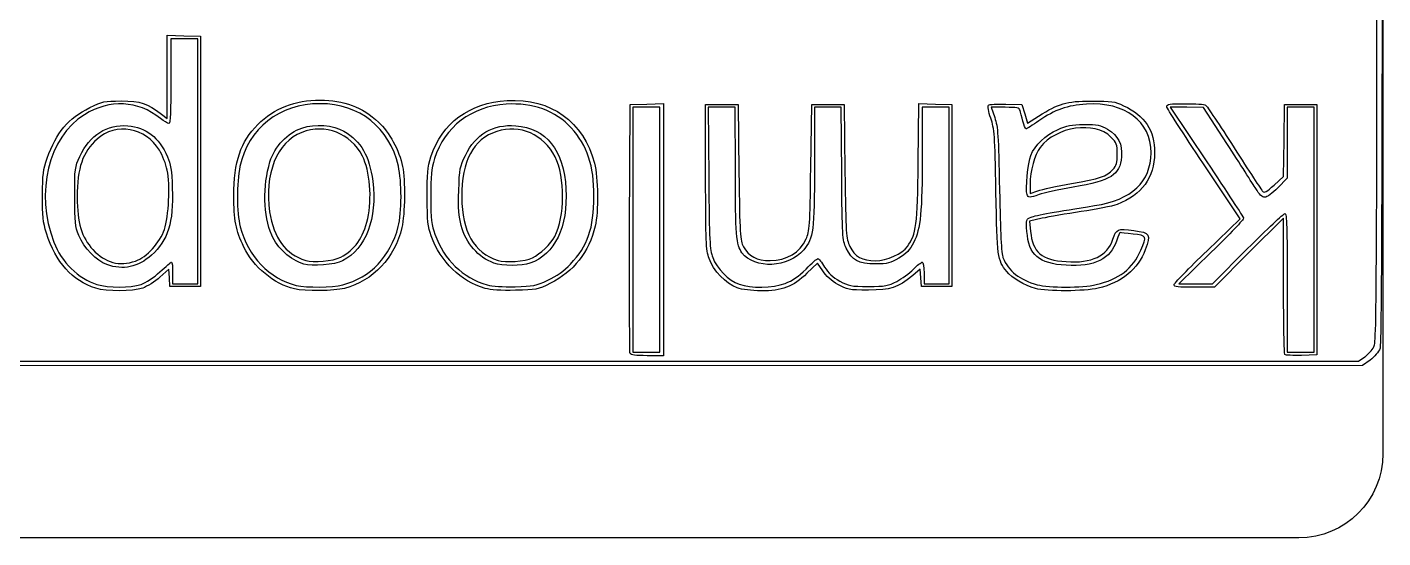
# Model space of a CAD drawing. Extents: x 30.9 to 96.9, y 156.2 to 225.1.
# Drawn here: x 73.98 to 96.82, y 156.17 to 164.78 of the extents above; entities that cross this region are included whole.
import ezdxf

# ---------------------------------------------------------------- set-up
doc = ezdxf.new("R2010")
doc.units = 0
doc.layers.add('Layer_1', color=7, linetype='CONTINUOUS')

msp = doc.modelspace()

# ---------------------------------------------------------------- linework, layer by layer
at = {"layer": 'Layer_1', "color": 3}
for p, q in [((96.819675, 223.645754), (96.819675, 157.5895)), ((76.33834, 163.93845), (76.33834, 164.64074)), ((76.33834, 164.64074), (76.61849, 164.63174)), ((76.62621, 164.57773), (76.39905, 164.57773)), ((76.39905, 164.57773), (76.39905, 163.86501)), ((76.61849, 164.63174), (76.89866, 164.62274)), ((76.85336, 164.57773), (76.62621, 164.57773)), ((76.85336, 162.5154), (76.85336, 164.57773)), ((76.89866, 164.62274), (76.89866, 162.51492)), ((76.33834, 163.23616), (76.33834, 163.93845)), ((84.12915, 161.39346), (84.13715, 163.47095)), ((84.13715, 163.47095), (84.4173, 163.47995)), ((84.40996, 163.42546), (84.18281, 163.42546)), ((84.18281, 163.42546), (84.18281, 161.36314)), ((84.63711, 163.42546), (84.40996, 163.42546)), ((84.4173, 163.47995), (84.69747, 163.48895)), ((84.63711, 161.36314), (84.63711, 163.42546)), ((84.69747, 163.48895), (84.69747, 161.36482)), ((85.4095, 162.25759), (85.4095, 163.47072)), ((85.4095, 163.47072), (85.68208, 163.47072)), ((85.68062, 163.42519), (85.45185, 163.42519)), ((85.45185, 163.42519), (85.46205, 162.23481)), ((85.90939, 163.42519), (85.68062, 163.42519)), ((85.68208, 163.47072), (85.95467, 163.47072)), ((85.91039, 162.37128), (85.90939, 163.42519)), ((85.95467, 163.47072), (85.96977, 162.33341)), ((87.18125, 162.40923), (87.19635, 163.47072)), ((87.19635, 163.47072), (87.46893, 163.47072)), ((87.46655, 163.42518), (87.24169, 163.42518)), ((87.24169, 163.42518), (87.24169, 162.42985)), ((87.69141, 163.42518), (87.46655, 163.42518)), ((87.46893, 163.47072), (87.74151, 163.47072)), ((87.70141, 162.31061), (87.69141, 163.42518)), ((87.74151, 163.47072), (87.75661, 162.34858)), ((88.99096, 162.49374), (89.00396, 163.48809)), ((89.00396, 163.48809), (89.2813, 163.47909)), ((89.05905, 163.42522), (89.05876, 162.6291)), ((89.28621, 163.42522), (89.05905, 163.42522)), ((89.2813, 163.47909), (89.55866, 163.47009)), ((89.51336, 163.42522), (89.28621, 163.42522)), ((89.51336, 161.93914), (89.51336, 163.42522)), ((89.55866, 163.47009), (89.55866, 161.93852)), ((90.45488, 163.42512), (90.21934, 163.42512)), ((90.21934, 163.42512), (90.27984, 163.25073)), ((90.46919, 163.47944), (90.738, 163.47044)), ((90.738, 163.47044), (90.7852, 163.31326)), ((93.51813, 163.42503), (93.2373, 163.42539)), ((93.2373, 163.42539), (93.85129, 162.50796)), ((93.79897, 163.42467), (93.51813, 163.42503)), ((94.19269, 162.81344), (93.79897, 163.42467)), ((95.15468, 162.86443), (95.16168, 163.471)), ((95.16168, 163.471), (95.43425, 163.471)), ((95.43446, 163.42546), (95.20731, 163.42546)), ((95.20731, 163.42546), (95.20731, 162.82743)), ((95.43425, 163.471), (95.70684, 163.471)), ((95.66163, 163.42546), (95.43446, 163.42546)), ((95.66163, 161.36314), (95.66163, 163.42546)), ((95.70684, 163.471), (95.70684, 161.36318)), ((76.23994, 163.31116), (76.33834, 163.23616)), ((90.7852, 163.31326), (90.8324, 163.15609)), ((90.8324, 163.15609), (91.01968, 163.27532)), ((95.14768, 162.25787), (95.15468, 162.86443)), ((95.20731, 162.82743), (95.20731, 162.2294)), ((76.85336, 160.45307), (76.85336, 162.5154)), ((76.89866, 162.51492), (76.89866, 160.4071)), ((94.41791, 161.54802), (93.79798, 162.47041)), ((94.98827, 162.1148), (95.14768, 162.25787)), ((95.20731, 162.2294), (95.04934, 162.06922)), ((90.82557, 161.95688), (90.82557, 161.957)), ((90.87623, 162.13117), (90.87623, 161.97208)), ((90.87623, 161.97208), (91.00496, 162.01768)), ((91.5723, 162.14018), (91.57232, 162.14018)), ((89.51336, 160.45304), (89.51336, 161.93914)), ((89.55866, 161.93852), (89.55866, 160.40693)), ((91.07675, 161.55487), (90.8684, 161.50767)), ((90.8684, 161.50767), (90.8841, 161.33394)), ((93.85855, 161.00974), (94.41791, 161.54802)), ((95.14672, 161.55969), (94.56341, 160.97616)), ((95.14672, 160.42014), (95.14672, 161.55969)), ((84.18281, 161.36314), (84.18281, 159.30081)), ((84.63711, 159.30081), (84.63711, 161.36314)), ((84.69747, 161.36482), (84.69747, 159.2407)), ((95.66159, 161.36307), (95.66163, 161.36314)), ((95.66159, 159.30074), (95.66159, 161.36307)), ((95.70684, 161.36318), (95.70684, 159.25536)), ((93.95098, 160.45322), (94.541, 161.04462)), ((75.80239, 160.83482), (75.80239, 160.83482)), ((79.2612, 160.90082), (79.26115, 160.90078)), ((82.49102, 160.88869), (82.49126, 160.88871)), ((93.93287, 160.98829), (93.38255, 160.45322)), ((94.56341, 160.97616), (93.98009, 160.39263)), ((75.3199, 160.77522), (75.31992, 160.77522)), ((76.36577, 160.69776), (76.21588, 160.56281)), ((76.37477, 160.55243), (76.36577, 160.69776)), ((76.42934, 160.63504), (76.42934, 160.45307)), ((78.64011, 160.78291), (78.64006, 160.78289)), ((81.84308, 160.79956), (81.84307, 160.79961)), ((87.29381, 160.80119), (87.11686, 160.62908)), ((87.38191, 160.66814), (87.29381, 160.80119)), ((89.02578, 160.69635), (88.89875, 160.59321)), ((89.03478, 160.55164), (89.02578, 160.69635)), ((89.08933, 160.63501), (89.08933, 160.45304)), ((75.1351, 160.37556), (75.13463, 160.37609)), ((75.89605, 160.44085), (75.89602, 160.44149)), ((76.38377, 160.4071), (76.37477, 160.55243)), ((76.64121, 160.4071), (76.38377, 160.4071)), ((76.42934, 160.45307), (76.64135, 160.45307)), ((76.89866, 160.4071), (76.64121, 160.4071)), ((76.64135, 160.45307), (76.85336, 160.45307)), ((78.48115, 160.36507), (78.48113, 160.3647)), ((79.2954, 160.43432), (79.29597, 160.4347)), ((81.6924, 160.37484), (81.69248, 160.37485)), ((82.75119, 160.51205), (82.75114, 160.51203)), ((85.94156, 160.3835), (85.94108, 160.38414)), ((86.74846, 160.45794), (86.74828, 160.45794)), ((89.04378, 160.40693), (89.03478, 160.55164)), ((89.30121, 160.40693), (89.04378, 160.40693)), ((89.08933, 160.45304), (89.30135, 160.45304)), ((89.55866, 160.40693), (89.30121, 160.40693)), ((89.30135, 160.45304), (89.51336, 160.45304)), ((90.9649, 160.37325), (90.96498, 160.37314)), ((91.98977, 160.43769), (91.98989, 160.43804)), ((93.38255, 160.45322), (93.66676, 160.45322)), ((93.98009, 160.39263), (93.63965, 160.39263)), ((93.66676, 160.45322), (93.95098, 160.45322)), ((95.20727, 160.46838), (95.20727, 159.30074)), ((84.13593, 159.2786), (84.13615, 159.27807)), ((84.18281, 159.30081), (84.40996, 159.30081)), ((84.40996, 159.30081), (84.63711, 159.30081)), ((84.69747, 159.2407), (84.42393, 159.2407)), ((95.16781, 159.25896), (95.16802, 159.25928)), ((95.20727, 159.30074), (95.43442, 159.30074)), ((95.43442, 159.30074), (95.66159, 159.30074)), ((95.70684, 159.25536), (95.44796, 159.24636)), ((96.41147, 159.15043), (96.51439, 159.21923)), ((96.51439, 159.21923), (96.51276, 159.21798)), ((63.88002, 159.15043), (96.41147, 159.15043)), ((96.47369, 159.07335), (63.90773, 159.06535)), ((96.60384, 159.16775), (96.47369, 159.07335)), ((95.400976, 156.1708), (32.344721, 156.1708))]:
    msp.add_line(p, q, dxfattribs=at)
for points in [[(96.66862, 159.39237), (96.71882, 159.4924), (96.72152, 160.23658), (96.72162, 173.6385)], [(96.8115, 173.6006), (96.8085, 162.53004), (96.8002, 159.44535), (96.7711, 159.36488)], [(76.39905, 163.86501), (76.39905, 163.36451), (76.38905, 163.1523), (76.36555, 163.1523)], [(76.22169, 163.2392), (75.83687, 163.54238), (75.37285, 163.56447), (74.9437, 163.3)], [(82.06263, 163.53929), (82.80881, 163.57729), (83.3506, 163.18835), (83.53606, 162.48163)], [(74.31614, 162.56799), (74.47015, 163.00398), (74.66711, 163.23749), (75.03445, 163.4196)], [(75.03445, 163.4196), (75.24927, 163.5261), (75.27457, 163.53144), (75.56448, 163.53144)], [(75.56448, 163.53144), (75.88887, 163.53144), (75.99746, 163.49604), (76.23994, 163.31116)], [(78.91264, 163.48589), (78.23027, 163.48589), (77.69874, 163.06939), (77.56305, 162.42837)], [(77.86344, 163.13461), (78.14263, 163.41064), (78.49071, 163.5472), (78.91164, 163.54583)], [(78.91164, 163.54583), (79.31698, 163.54483), (79.6197, 163.43099), (79.89906, 163.17552)], [(80.23214, 162.43557), (80.08176, 163.08495), (79.57805, 163.48589), (78.91264, 163.48589)], [(80.78189, 162.59233), (80.95873, 163.15515), (81.43508, 163.50736), (82.06263, 163.53929)], [(82.04756, 163.47781), (81.46319, 163.44021), (81.01029, 163.09598), (80.84259, 162.562)], [(83.14385, 163.08031), (82.88322, 163.36667), (82.49689, 163.50674), (82.04756, 163.47781)], [(90.21322, 163.23991), (90.17332, 163.35472), (90.15702, 163.44488), (90.17312, 163.46104)], [(90.17312, 163.46104), (90.18812, 163.47604), (90.32133, 163.48434), (90.46919, 163.47944)], [(90.70582, 163.37202), (90.69292, 163.41672), (90.65322, 163.42512), (90.45488, 163.42512)], [(90.75442, 163.19005), (90.73612, 163.26095), (90.71422, 163.34283), (90.70582, 163.37202)], [(91.01968, 163.27532), (91.36486, 163.49509), (91.48054, 163.5283), (91.90598, 163.52978)], [(91.82356, 163.47823), (91.50384, 163.45893), (91.29236, 163.38463), (91.02494, 163.1976)], [(92.91291, 162.65883), (92.91319, 163.19249), (92.48063, 163.51785), (91.82356, 163.47823)], [(91.90598, 163.52978), (92.25177, 163.53078), (92.299, 163.52478), (92.45115, 163.45258)], [(92.45115, 163.45258), (92.81304, 163.28192), (92.97334, 163.03785), (92.97196, 162.65958)], [(93.17805, 163.43945), (93.17805, 163.47845), (93.22915, 163.48605), (93.4885, 163.48565)], [(93.79798, 162.47041), (93.45702, 162.97773), (93.17805, 163.4138), (93.17805, 163.43945)], [(93.4885, 163.48565), (93.65924, 163.48537), (93.81434, 163.47515), (93.83317, 163.46295)], [(93.83317, 163.46295), (93.85197, 163.45075), (94.06816, 163.12677), (94.31352, 162.74312)], [(74.9437, 163.3), (74.33517, 162.92506), (74.11015, 161.98829), (74.42737, 161.15054)], [(74.86607, 162.59873), (75.02993, 162.95399), (75.32897, 163.14505), (75.67235, 163.11387)], [(76.20535, 162.70495), (75.97813, 163.08433), (75.47008, 163.17392), (75.15619, 162.88995)], [(75.67235, 163.11387), (75.98435, 163.08557), (76.19474, 162.92112), (76.34323, 162.58955)], [(76.36555, 163.1523), (76.34715, 163.1523), (76.28245, 163.1914), (76.22169, 163.2392)], [(77.45959, 161.93308), (77.46059, 162.50774), (77.57555, 162.84998), (77.86344, 163.13461)], [(79.62621, 162.60334), (79.42724, 162.98863), (79.0043, 163.15342), (78.60344, 163.00183)], [(78.60747, 163.07561), (78.83386, 163.15091), (79.13355, 163.12791), (79.31535, 163.02121)], [(79.89906, 163.17552), (80.07574, 163.01395), (80.249, 162.69465), (80.3033, 162.43052)], [(81.36077, 162.61526), (81.53783, 162.9754), (81.82277, 163.14299), (82.21063, 163.11511)], [(82.87322, 162.5912), (82.68771, 162.96561), (82.27331, 163.14636), (81.89154, 163.0194)], [(82.21063, 163.11511), (82.71912, 163.07851), (83.0212, 162.69863), (83.05485, 162.05332)], [(90.30042, 161.99973), (90.28192, 162.97385), (90.27592, 163.05944), (90.21322, 163.23991)], [(90.27984, 163.25073), (90.33394, 163.09478), (90.34254, 162.96574), (90.36054, 162.03002)], [(90.80922, 163.06148), (90.79742, 163.06119), (90.77272, 163.11918), (90.75442, 163.19005)], [(91.02494, 163.1976), (90.91815, 163.1229), (90.82106, 163.06166), (90.80922, 163.06148)], [(92.23801, 162.92487), (91.96605, 163.19719), (91.31417, 163.10171), (91.04655, 162.75036)], [(91.33777, 163.04748), (91.49639, 163.11928), (91.56957, 163.13368), (91.78487, 163.13518)], [(91.78487, 163.13518), (92.01226, 163.13718), (92.05865, 163.12718), (92.18223, 163.05468)], [(75.15619, 162.88995), (74.91087, 162.66802), (74.82219, 162.40814), (74.8214, 161.90885)], [(78.60344, 163.00183), (78.1904, 162.84565), (77.96605, 162.29063), (78.06301, 161.66485)], [(78.06887, 162.50612), (78.14937, 162.76709), (78.36483, 162.9949), (78.60747, 163.07561)], [(79.31535, 163.02121), (79.60407, 162.85178), (79.74597, 162.60522), (79.79959, 162.17979)], [(81.89154, 163.0194), (81.48964, 162.88572), (81.29981, 162.5287), (81.30103, 161.90882)], [(83.52684, 161.92398), (83.52755, 162.44831), (83.41793, 162.77919), (83.14385, 163.08031)], [(90.88677, 162.61502), (90.95887, 162.78788), (91.1329, 162.95473), (91.33777, 163.04748)], [(92.18223, 163.05468), (92.36203, 162.94885), (92.43259, 162.80852), (92.4147, 162.59243)], [(92.34516, 162.63855), (92.34516, 162.80307), (92.33616, 162.82627), (92.23801, 162.92487)], [(76.338, 162.36583), (76.3168, 162.46596), (76.2571, 162.61857), (76.20535, 162.70495)], [(91.04655, 162.75036), (90.95345, 162.62811), (90.87623, 162.34746), (90.87623, 162.13117)], [(91.96269, 161.76865), (92.58791, 161.86635), (92.91266, 162.17062), (92.91291, 162.65883)], [(92.97196, 162.65958), (92.97096, 162.23754), (92.7609, 161.94841), (92.34075, 161.78855)], [(94.67661, 162.05563), (94.62701, 162.13623), (94.40925, 162.47727), (94.19269, 162.81344)], [(94.31352, 162.74312), (94.55889, 162.35946), (94.77521, 162.02896), (94.79425, 162.00866)], [(74.23614, 161.93921), (74.23814, 162.29708), (74.24844, 162.37625), (74.31614, 162.56799)], [(74.77867, 161.924), (74.77867, 162.39489), (74.78067, 162.41486), (74.86607, 162.59873)], [(76.34323, 162.58955), (76.39743, 162.46853), (76.41293, 162.36699), (76.42363, 162.06353)], [(77.56305, 162.42837), (77.50535, 162.15542), (77.50745, 161.6456), (77.56705, 161.41278)], [(78.09777, 161.2736), (77.957, 161.59308), (77.94499, 162.10462), (78.06887, 162.50612)], [(79.71501, 161.55095), (79.79261, 161.88062), (79.75221, 162.35924), (79.62621, 162.60334)], [(80.23114, 161.41547), (80.29164, 161.64678), (80.29224, 162.17696), (80.23214, 162.43557)], [(80.3033, 162.43052), (80.3506, 162.2004), (80.3435, 161.62486), (80.2907, 161.40026)], [(80.71739, 161.90882), (80.71539, 162.31406), (80.72439, 162.40834), (80.78189, 162.59233)], [(80.84259, 162.562), (80.78579, 162.38096), (80.77589, 162.28186), (80.77759, 161.90882)], [(81.24982, 162.0221), (81.26132, 162.39144), (81.26782, 162.42617), (81.36077, 162.61526)], [(82.86822, 161.24767), (83.03973, 161.57794), (83.04236, 162.25033), (82.87322, 162.5912)], [(83.53606, 162.48163), (83.59856, 162.24332), (83.60516, 161.66202), (83.54806, 161.42356)], [(87.24169, 162.42985), (87.24169, 161.33142), (87.22829, 161.22703), (87.06088, 161.02438)], [(88.8084, 161.07848), (88.95868, 161.28998), (88.97711, 161.4329), (88.99096, 162.49374)], [(89.05876, 162.6291), (89.05848, 161.66264), (89.03086, 161.37855), (88.91493, 161.1506)], [(90.82557, 161.957), (90.79557, 162.0352), (90.83877, 162.50011), (90.88677, 162.61502)], [(92.4147, 162.59243), (92.3889, 162.28108), (92.25054, 162.19374), (91.60118, 162.07897)], [(92.26946, 162.37736), (92.33236, 162.44566), (92.34516, 162.48973), (92.34516, 162.63855)], [(93.85129, 162.50796), (94.18898, 162.00337), (94.46931, 161.57542), (94.47424, 161.55694)], [(76.2907, 161.3665), (76.3636, 161.5833), (76.3892, 162.12419), (76.338, 162.36583)], [(85.4668, 160.87942), (85.4142, 161.03072), (85.4095, 161.14539), (85.4095, 162.25759)], [(85.46205, 162.23481), (85.47105, 161.16022), (85.47775, 161.02986), (85.52895, 160.89482)], [(86.02089, 160.97498), (85.92499, 161.10368), (85.91176, 161.27013), (85.91039, 162.37128)], [(85.96977, 162.33341), (85.98387, 161.27314), (85.98897, 161.18801), (86.04547, 161.0767)], [(87.10155, 161.20797), (87.16245, 161.33988), (87.16695, 161.40742), (87.18125, 162.40923)], [(87.77731, 161.0528), (87.71381, 161.1904), (87.71081, 161.24005), (87.70141, 162.31061)], [(87.75661, 162.34858), (87.77111, 161.27195), (87.77441, 161.22054), (87.83861, 161.08134)], [(91.57232, 162.14018), (92.06398, 162.22638), (92.16066, 162.25928), (92.26946, 162.37736)], [(76.42363, 162.06353), (76.44423, 161.479), (76.35333, 161.1877), (76.0706, 160.93321)], [(79.79959, 162.17979), (79.87889, 161.55027), (79.68717, 161.04296), (79.29309, 160.83991)], [(81.29012, 161.43554), (81.24902, 161.5875), (81.24032, 161.7152), (81.24982, 162.0221)], [(83.05485, 162.05332), (83.08885, 161.40026), (82.87295, 160.95386), (82.44688, 160.79656)], [(90.48199, 160.65768), (90.32562, 160.85671), (90.32155, 160.88675), (90.30042, 161.99973)], [(90.36054, 162.03002), (90.37454, 161.30373), (90.39224, 160.9559), (90.41844, 160.89284)], [(91.02949, 161.95488), (90.86621, 161.89718), (90.84842, 161.89738), (90.82557, 161.95688)], [(91.00496, 162.01768), (91.07576, 162.04278), (91.33105, 162.09788), (91.5723, 162.14018)], [(91.60118, 162.07897), (91.35855, 162.03607), (91.10129, 161.98027), (91.02949, 161.95488)], [(94.82907, 161.90905), (94.78727, 161.90905), (94.73717, 161.95715), (94.67661, 162.05563)], [(94.79425, 162.00866), (94.82105, 161.98016), (94.86495, 162.00366), (94.98827, 162.1148)], [(95.04934, 162.06922), (94.96044, 161.97902), (94.86414, 161.90905), (94.82907, 161.90905)], [(74.30414, 161.30231), (74.24414, 161.49569), (74.23404, 161.59112), (74.23614, 161.93921)], [(74.84847, 161.26571), (74.78567, 161.42133), (74.77867, 161.48759), (74.77867, 161.924)], [(74.8214, 161.90885), (74.82068, 161.48126), (74.8959, 161.23116), (75.08653, 161.0271)], [(77.628, 161.07081), (77.495, 161.35151), (77.45895, 161.5361), (77.45959, 161.93308)], [(80.78569, 161.2592), (80.72929, 161.41318), (80.71959, 161.50561), (80.71739, 161.90882)], [(80.77759, 161.90882), (80.77959, 161.53327), (80.78939, 161.44248), (80.84659, 161.28708)], [(81.30103, 161.90882), (81.30203, 161.33153), (81.50615, 160.97528), (81.91083, 160.84379)], [(83.13352, 160.78465), (83.42232, 161.08785), (83.52615, 161.38858), (83.52684, 161.92398)], [(90.89109, 161.57497), (90.96989, 161.60497), (91.31685, 161.66767), (91.96269, 161.76865)], [(92.34075, 161.78855), (92.25915, 161.75745), (91.9882, 161.70285), (91.73871, 161.66709)], [(78.06301, 161.66485), (78.13251, 161.21593), (78.32375, 160.9574), (78.6704, 160.84352)], [(79.26115, 160.90078), (79.49857, 161.02335), (79.63772, 161.2227), (79.71501, 161.55095)], [(90.82259, 161.33411), (90.80789, 161.54), (90.80889, 161.54366), (90.89109, 161.57497)], [(91.73871, 161.66709), (91.48922, 161.63139), (91.19134, 161.58089), (91.07675, 161.55487)], [(94.47424, 161.55694), (94.47924, 161.53844), (94.23556, 161.28258), (93.93287, 160.98829)], [(94.541, 161.04462), (94.86551, 161.36989), (95.14818, 161.63602), (95.16917, 161.63602)], [(95.16917, 161.63602), (95.19917, 161.63602), (95.20727, 161.38703), (95.20727, 160.46838)], [(75.13463, 160.37609), (74.73937, 160.49974), (74.4545, 160.81744), (74.30414, 161.30231)], [(75.80239, 160.83482), (75.99031, 160.89892), (76.21614, 161.14484), (76.2907, 161.3665)], [(77.56705, 161.41278), (77.69374, 160.92076), (78.06719, 160.53003), (78.51084, 160.42532)], [(78.64006, 160.78289), (78.4067, 160.85949), (78.19643, 161.04972), (78.09777, 161.2736)], [(79.29597, 160.4347), (79.76228, 160.55903), (80.09974, 160.91296), (80.23114, 161.41547)], [(80.2907, 161.40026), (80.17065, 160.89037), (79.80551, 160.50185), (79.32628, 160.37407)], [(80.84659, 161.28708), (81.00765, 160.84961), (81.31205, 160.55548), (81.7296, 160.43388)], [(81.84307, 160.79961), (81.57769, 160.89441), (81.37264, 161.13027), (81.29012, 161.43554)], [(83.54806, 161.42356), (83.44337, 160.98677), (83.18173, 160.65262), (82.79364, 160.46009)], [(84.13615, 159.27807), (84.12815, 159.29887), (84.12525, 160.25084), (84.12915, 161.39346)], [(91.48112, 160.7634), (91.0235, 160.7895), (90.85081, 160.93919), (90.82259, 161.33411)], [(90.8841, 161.33394), (90.9158, 160.9839), (91.06965, 160.85302), (91.48278, 160.82466)], [(92.26972, 161.20144), (92.32482, 161.3755), (92.35222, 161.38699), (92.62364, 161.3495)], [(92.39314, 161.31404), (92.38614, 161.31604), (92.36064, 161.25754), (92.33634, 161.18458)], [(92.6102, 161.28894), (92.49776, 161.30104), (92.40008, 161.31234), (92.39314, 161.31404)], [(92.74321, 161.02087), (92.84782, 161.25774), (92.84482, 161.26378), (92.6102, 161.28894)], [(92.62364, 161.3495), (92.90157, 161.3111), (92.91465, 161.2887), (92.81499, 161.02203)], [(74.42737, 161.15054), (74.55221, 160.82083), (74.84393, 160.53518), (75.15313, 160.43985)], [(75.31992, 160.77522), (75.14338, 160.83792), (74.93261, 161.05718), (74.84847, 161.26571)], [(78.48113, 160.3647), (78.14063, 160.4451), (77.78505, 160.73936), (77.628, 161.07081)], [(81.69248, 160.37485), (81.28025, 160.49353), (80.94729, 160.81826), (80.78569, 161.2592)], [(82.49126, 160.88871), (82.61934, 160.95081), (82.80675, 161.1293), (82.86822, 161.24767)], [(86.04547, 161.0767), (86.12417, 160.92153), (86.28018, 160.84042), (86.49495, 160.84298)], [(86.49495, 160.84298), (86.77997, 160.84698), (86.99405, 160.9752), (87.10155, 161.20797)], [(88.27287, 160.78673), (87.98593, 160.78673), (87.87168, 160.84823), (87.77731, 161.0528)], [(87.83861, 161.08134), (87.91651, 160.91239), (88.04732, 160.84033), (88.27606, 160.84033)], [(88.27606, 160.84033), (88.4548, 160.84033), (88.72512, 160.96126), (88.8084, 161.07848)], [(88.91493, 161.1506), (88.84813, 161.01919), (88.79524, 160.96288), (88.66574, 160.88523)], [(92.33634, 161.18458), (92.23061, 160.86697), (91.96429, 160.73581), (91.48112, 160.7634)], [(91.48278, 160.82466), (91.91534, 160.79496), (92.18136, 160.92236), (92.26972, 161.20144)], [(75.08653, 161.0271), (75.29535, 160.80356), (75.52778, 160.74113), (75.80239, 160.83482)], [(76.0706, 160.93321), (75.84548, 160.73054), (75.5945, 160.67772), (75.3199, 160.77522)], [(76.2159, 160.65379), (76.3127, 160.74359), (76.40037, 160.81701), (76.41064, 160.81701)], [(76.41064, 160.81701), (76.42094, 160.81701), (76.42934, 160.73511), (76.42934, 160.63504)], [(79.29309, 160.83991), (79.15966, 160.77121), (78.77761, 160.73783), (78.64011, 160.78291)], [(78.6704, 160.84352), (78.8001, 160.80092), (79.12961, 160.83282), (79.2612, 160.90082)], [(81.91083, 160.84379), (82.03306, 160.80409), (82.37041, 160.83019), (82.49102, 160.88869)], [(85.94108, 160.38414), (85.75148, 160.45114), (85.53825, 160.67384), (85.4668, 160.87942)], [(85.52895, 160.89482), (85.60005, 160.70709), (85.798, 160.50616), (85.97251, 160.44444)], [(87.06088, 161.02438), (86.8088, 160.71922), (86.232, 160.69181), (86.02089, 160.97498)], [(87.10014, 160.70056), (87.19734, 160.79796), (87.28744, 160.8776), (87.30027, 160.8776)], [(87.30027, 160.8776), (87.31307, 160.8776), (87.36387, 160.8128), (87.41325, 160.73354)], [(88.66574, 160.88523), (88.519, 160.79723), (88.47686, 160.78663), (88.27287, 160.78673)], [(88.90863, 160.69671), (88.97463, 160.76281), (89.04238, 160.81698), (89.05903, 160.81698)], [(89.05903, 160.81698), (89.07583, 160.81698), (89.08933, 160.73608), (89.08933, 160.63501)], [(90.41844, 160.89284), (90.51434, 160.66251), (90.69487, 160.51995), (90.99729, 160.43569)], [(91.98989, 160.43804), (92.37904, 160.52994), (92.60286, 160.70309), (92.74321, 161.02087)], [(92.81499, 161.02203), (92.69336, 160.69649), (92.41609, 160.47068), (92.02446, 160.37825)], [(93.29921, 160.43203), (93.29921, 160.45373), (93.55091, 160.71369), (93.85855, 161.00974)], [(75.89602, 160.44149), (75.98352, 160.47139), (76.10878, 160.55447), (76.2159, 160.65379)], [(82.44688, 160.79656), (82.31596, 160.74826), (81.98216, 160.74996), (81.84308, 160.79956)], [(82.75114, 160.51203), (82.90538, 160.58323), (83.01843, 160.66384), (83.13352, 160.78465)], [(87.11686, 160.62908), (86.88183, 160.40049), (86.69726, 160.33026), (86.3401, 160.3335)], [(86.74828, 160.45794), (86.87328, 160.50474), (86.9739, 160.57416), (87.10014, 160.70056)], [(87.6363, 160.44068), (87.53199, 160.49988), (87.43723, 160.58465), (87.38191, 160.66814)], [(87.41325, 160.73354), (87.47585, 160.63292), (87.55258, 160.56205), (87.66765, 160.4985)], [(88.89875, 160.59321), (88.63471, 160.37883), (88.53611, 160.34628), (88.15083, 160.34628)], [(88.62848, 160.492), (88.71648, 160.5384), (88.84256, 160.63056), (88.90863, 160.69671)], [(90.96498, 160.37314), (90.78645, 160.42134), (90.56531, 160.55162), (90.48199, 160.65768)], [(75.92446, 160.37956), (75.75155, 160.32056), (75.31795, 160.31836), (75.1351, 160.37556)], [(75.15313, 160.43985), (75.34656, 160.38025), (75.71901, 160.38095), (75.89605, 160.44085)], [(76.21588, 160.56281), (76.13348, 160.48861), (76.0023, 160.40612), (75.92446, 160.37956)], [(79.32628, 160.37407), (79.15416, 160.32817), (78.65914, 160.32267), (78.48115, 160.36507)], [(78.51084, 160.42532), (78.68792, 160.38352), (79.123, 160.38872), (79.2954, 160.43432)], [(82.20305, 160.34154), (81.9614, 160.33654), (81.78646, 160.34754), (81.6924, 160.37484)], [(81.7296, 160.43388), (81.8152, 160.40898), (81.98966, 160.39728), (82.19905, 160.40258)], [(82.19905, 160.40258), (82.50337, 160.41058), (82.55116, 160.41968), (82.75119, 160.51205)], [(82.79364, 160.46009), (82.57842, 160.35331), (82.55773, 160.34915), (82.20305, 160.34154)], [(86.3401, 160.3335), (86.18374, 160.3345), (86.02135, 160.3553), (85.94156, 160.3835)], [(85.97251, 160.44444), (86.17578, 160.37254), (86.53731, 160.37884), (86.74846, 160.45794)], [(88.15083, 160.34628), (87.81681, 160.34628), (87.79571, 160.35028), (87.6363, 160.44068)], [(87.66765, 160.4985), (87.82128, 160.4137), (87.85387, 160.4075), (88.15041, 160.4075)], [(88.15041, 160.4075), (88.43977, 160.4075), (88.48285, 160.4155), (88.62848, 160.492)], [(92.02446, 160.37825), (91.78871, 160.32255), (91.163, 160.31945), (90.9649, 160.37325)], [(90.99729, 160.43569), (91.18894, 160.38229), (91.75939, 160.38359), (91.98977, 160.43769)], [(93.63965, 160.39263), (93.38047, 160.39263), (93.29921, 160.40163), (93.29921, 160.43203)], [(95.16802, 159.25928), (95.15632, 159.27098), (95.14672, 159.79339), (95.14672, 160.42014)], [(84.42393, 159.2407), (84.233, 159.2407), (84.14602, 159.2522), (84.13593, 159.2786)], [(95.44796, 159.24636), (95.30558, 159.24136), (95.17951, 159.24736), (95.16781, 159.25896)], [(96.51276, 159.21798), (96.56936, 159.25588), (96.63949, 159.33432), (96.66862, 159.39237)], [(96.7711, 159.36488), (96.7493, 159.30458), (96.6803, 159.22318), (96.60384, 159.16775)], [(96.819675, 157.5895), (96.819675, 156.80354), (96.186936, 156.1708), (95.400976, 156.1708)]]:
    msp.add_open_spline(points, degree=3, dxfattribs=at)

doc.saveas('drawing.dxf')
